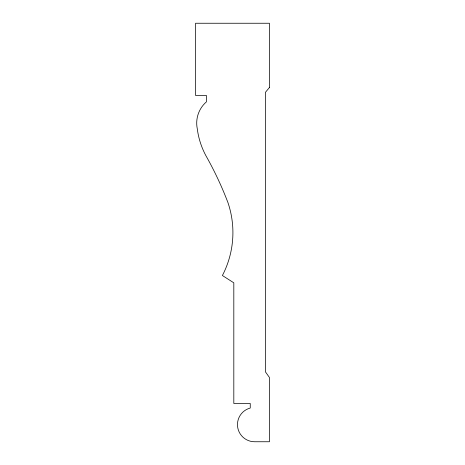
<?xml version="1.0" encoding="UTF-8"?>
<svg xmlns="http://www.w3.org/2000/svg" width="465" height="465" viewBox="0 0 465 465"><rect width="100%" height="100%" fill="white"/><g stroke="black" fill="none" stroke-linecap="round" stroke-linejoin="round"><path stroke-width="0.7" d="M269.433 87.53L265.445 92.297L265.445 371.878L269.433 377.47L269.433 441.75L254.727 441.75A17.135 17.135 0 0 1 250.251 408.043L250.251 403.475L233.814 403.475L233.814 282.825L222.398 275.513A92.971 92.971 0 0 0 227.873 202.391A345.297 345.297 0 0 0 205.954 155.781A77.696 77.696 0 0 1 197.282 128.817A28.167 28.167 0 0 1 206.414 101.852L206.414 95.459L195.567 95.459L195.567 23.25L269.433 23.25L269.433 87.53"/></g></svg>
